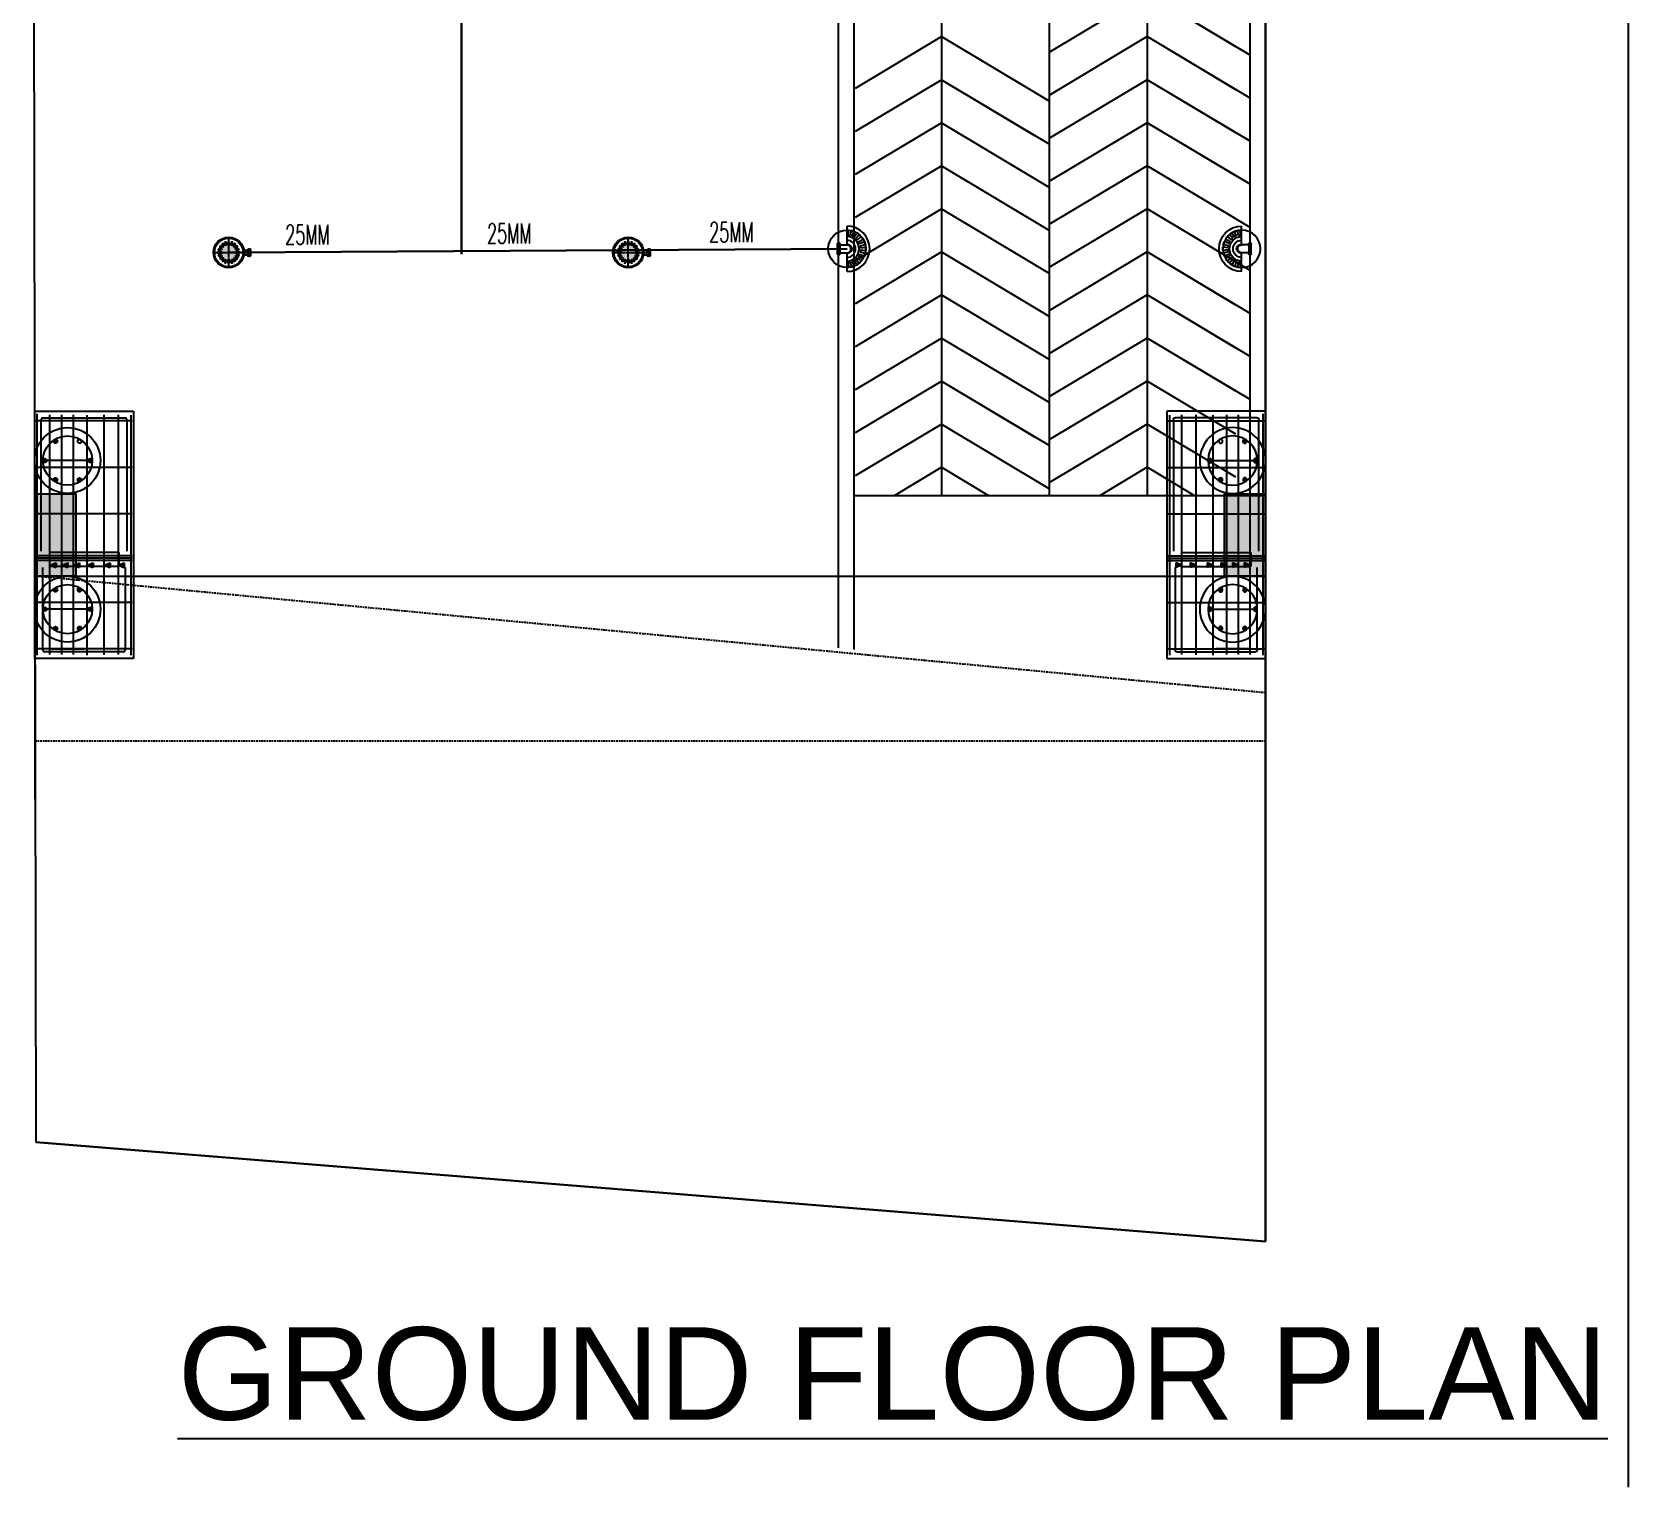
# Model space of a CAD drawing. Header units: inches. Extents: x 1162 to 4924, y 863 to 3182.
# Drawn here: x 2955.2 to 3420.8, y 863.5 to 1287.7 of the extents above; entities that cross this region are included whole.
import ezdxf

# ---------------------------------------------------------------- set-up
doc = ezdxf.new("R2010")
doc.units = ezdxf.units.IN
doc.header["$MEASUREMENT"] = 0
doc.linetypes.add('CENTER', pattern=[2, 1.25, -0.25, 0.25, -0.25])
doc.linetypes.add('HIDDEN', pattern=[0.375, 0.25, -0.125])
for name, color, linetype in [('01-MF-Aparment-gr$0$SPRN-CLHD-TYP3', 160, 'Continuous'), ('6', 7, 'Continuous'), ('DIM', 5, 'Continuous'), ('FATTN', 241, 'Continuous'), ('FITTING-FF-VISION', 1, 'Continuous'), ('SPR-3', 2, 'Continuous')]:
    doc.layers.add(name, color=color, linetype=linetype)
doc.layers.add('FIRE PIPE 100 MM', color=10, linetype='Continuous', lineweight=30)
doc.styles.get("Standard").update_dxf_attribs({"font": 'arial.ttf'})
doc.styles.add('TXT2', font='romans.shx', dxfattribs={"width": 0.75, "height": 200})

# ---------------------------------------------------------------- blocks, each defined once
blk = doc.blocks.new('B')
for points in [[(-1092207.78, -333725.83, 1), (-1092208.55, -333725.83, 1)], [(-1092178.55, -333725.83, 1), (-1092177.77, -333725.83, 1)], [(-1092211.68, -333727.98, 1), (-1092212.45, -333727.98, 1)], [(-1092203.97, -333727.76), (-1092203.97, -333727.76, -0.141961), (-1092203.91, -333727.97, -1), (-1092204.68, -333727.97, -0.751373)], [(-1092199.28, -333726.87), (-1092199.76, -333728.11), (-1092198.8, -333728.11)], [(-1092199.28, -333729.25), (-1092199.76, -333730.49), (-1092198.8, -333730.49)], [(-1092182.36, -333727.76), (-1092182.36, -333727.76, 0.141961), (-1092182.42, -333727.97, 1), (-1092181.64, -333727.97, 0.751373)], [(-1092174.65, -333727.98, 1), (-1092173.87, -333727.98, 1)], [(-1092212.45, -333732.86, -1), (-1092211.68, -333732.86, -0.751373), (-1092212.39, -333733.07, -0.000124), (-1092212.39, -333733.07, -0.140344)], [(-1092204.66, -333732.85, -1), (-1092203.89, -333732.85, -0.139396), (-1092203.95, -333733.05, -0.000124), (-1092203.95, -333733.06, -0.752829)], [(-1092199.28, -333731.59), (-1092199.76, -333732.83), (-1092198.8, -333732.83)], [(-1092181.66, -333732.85, 1), (-1092182.44, -333732.85, 0.139396), (-1092182.38, -333733.05, 0.000124), (-1092182.38, -333733.06, 0.752829)], [(-1092207.78, -333735.01, 1), (-1092208.55, -333735.01, 1)], [(-1092199.27, -333734.37), (-1092199.76, -333735.61), (-1092198.79, -333735.61)], [(-1092178.55, -333735.01, 1), (-1092177.77, -333735.01, 1)], [(-1092199.3, -333737.79), (-1092199.78, -333739.03), (-1092198.81, -333739.03)], [(-1092199.3, -333740.64), (-1092199.78, -333741.88), (-1092198.81, -333741.88)]]:
    blk.add_hatch(color=4).paths.add_polyline_path(points)
at = {"color": 4}
for p, q in [((-1092218.14, -333723.79), (-1092168.19, -333723.79)), ((-1092218.14, -333743.72), (-1092218.14, -333723.79)), ((-1092217.45, -333724.29), (-1092168.73, -333724.29)), ((-1092216.81, -333741.72), (-1092216.81, -333725.79)), ((-1092216.48, -333725.45), (-1092199.73, -333725.45)), ((-1092216.2, -333743.48), (-1092216.2, -333724.03)), ((-1092208.18, -333725.44), (-1092208.18, -333725.44)), ((-1092208.17, -333734.63), (-1092208.18, -333726.22)), ((-1092206.8, -333743.48), (-1092206.8, -333724.03)), ((-1092198.36, -333743.48), (-1092198.36, -333724.03)), ((-1092197.87, -333743.48), (-1092197.87, -333724.03)), ((-1092197.39, -333743.48), (-1092197.39, -333724.03)), ((-1092196.48, -333725.12), (-1092169.85, -333725.12)), ((-1092188.94, -333743.48), (-1092188.94, -333724.03)), ((-1092179.53, -333743.48), (-1092179.53, -333724.03)), ((-1092178.16, -333734.63), (-1092178.14, -333726.22)), ((-1092178.14, -333725.44), (-1092178.14, -333725.44)), ((-1092170.12, -333743.48), (-1092170.12, -333724.03)), ((-1092169.52, -333725.45), (-1092169.52, -333742.06)), ((-1092168.19, -333723.79), (-1092168.19, -333743.72)), ((-1092217.34, -333726.87), (-1092168.93, -333726.87)), ((-1092217.34, -333729.25), (-1092168.93, -333729.25)), ((-1092216.2, -333727.11), (-1092216.2, -333733.75)), ((-1092198.8, -333728.11), (-1092199.76, -333728.11)), ((-1092199.54, -333740.75), (-1092199.54, -333726.76)), ((-1092196.7, -333726.76), (-1092199.54, -333726.76)), ((-1092196.7, -333740.75), (-1092196.7, -333726.76)), ((-1092217.34, -333731.59), (-1092168.93, -333731.59)), ((-1092198.8, -333730.49), (-1092199.76, -333730.49)), ((-1092217.46, -333734.37), (-1092168.98, -333734.37)), ((-1092198.8, -333732.83), (-1092199.76, -333732.83)), ((-1092198.79, -333735.61), (-1092199.76, -333735.61)), ((-1092217.38, -333737.79), (-1092168.9, -333737.79)), ((-1092198.81, -333739.03), (-1092199.78, -333739.03)), ((-1092217.33, -333740.69), (-1092168.93, -333740.69)), ((-1092199.73, -333742.06), (-1092216.48, -333742.06)), ((-1092198.81, -333741.88), (-1092199.78, -333741.88)), ((-1092196.7, -333740.75), (-1092199.54, -333740.75)), ((-1092168.19, -333743.72), (-1092218.14, -333743.72)), ((-1092168.96, -333743.22), (-1092217.46, -333743.22)), ((-1092169.85, -333742.39), (-1092196.48, -333742.39))]:
    blk.add_line(p, q, dxfattribs=at)
for points in [[(-1092199.28, -333726.87), (-1092199.76, -333728.11)], [(-1092199.28, -333729.25), (-1092199.76, -333730.49)], [(-1092199.28, -333726.87), (-1092198.8, -333728.11)], [(-1092199.28, -333729.25), (-1092198.8, -333730.49)], [(-1092199.28, -333731.59), (-1092199.76, -333732.83)], [(-1092199.28, -333731.59), (-1092198.8, -333732.83)], [(-1092199.27, -333734.37), (-1092199.76, -333735.61)], [(-1092199.27, -333734.37), (-1092198.79, -333735.61)], [(-1092199.3, -333737.79), (-1092199.78, -333739.03)], [(-1092199.3, -333737.79), (-1092198.81, -333739.03)], [(-1092199.3, -333740.64), (-1092199.78, -333741.88)], [(-1092199.3, -333740.64), (-1092198.81, -333741.88)]]:
    blk.add_lwpolyline(points, dxfattribs=at)
for centre, radius in [((-1092208.17, -333730.42), 6.64), ((-1092208.17, -333730.42), 4.98), ((-1092208.17, -333725.83), 0.388), ((-1092178.15, -333730.42), 6.64), ((-1092178.15, -333730.42), 4.98), ((-1092178.16, -333725.83), 0.388), ((-1092212.07, -333727.98), 0.388), ((-1092204.29, -333727.97), 0.388), ((-1092182.03, -333727.97), 0.388), ((-1092174.26, -333727.98), 0.388), ((-1092212.06, -333732.86), 0.388), ((-1092204.28, -333732.85), 0.388), ((-1092182.05, -333732.85), 0.388), ((-1092174.26, -333732.86), 0.388), ((-1092208.17, -333735.01), 0.388), ((-1092178.16, -333735.01), 0.388)]:
    blk.add_circle(centre, radius, dxfattribs=at)
for centre, start, end in [((-1092216.48, -333725.79), 90, 180), ((-1092169.85, -333725.45), 0, 90), ((-1092216.48, -333741.72), 180, 270), ((-1092169.85, -333742.06), 270, 0)]:
    blk.add_arc(centre, 0.332, start, end, dxfattribs=at)
blk = doc.blocks.new('WEWEQEWEE')
at = {"layer": 'FATTN', "color": 1}
for p, q in [((-232117, 57486, 0), (-232120, 57480, 0)), ((-232120, 57475, 0), (-232120, 57480, 0)), ((-232120, 57480, 0), (-232110, 57480, 0)), ((-232120, 57475, 0), (-232120, 57470, 0)), ((-232076, 57486, 0), (-232117, 57486, 0)), ((-232110, 57486, 0), (-232110, 57464, 0)), ((-232110, 57483, 0), (-232105, 57483, 0)), ((-232105, 57486, 0), (-232105, 57464, 0)), ((-232088, 57486, 0), (-232088, 57464, 0)), ((-232083, 57483, 0), (-232088, 57483, 0)), ((-232083, 57486, 0), (-232083, 57464, 0)), ((-232074, 57480, 0), (-232083, 57480, 0)), ((-232076, 57486, 0), (-232074, 57480, 0)), ((-232074, 57475, 0), (-232074, 57480, 0)), ((-232074, 57475, 0), (-232074, 57470, 0)), ((-232117, 57464, 0), (-232120, 57470, 0)), ((-232110, 57470, 0), (-232120, 57470, 0)), ((-232117, 57464, 0), (-232076, 57464, 0)), ((-232110, 57467, 0), (-232105, 57467, 0)), ((-232083, 57467, 0), (-232088, 57467, 0)), ((-232083, 57470, 0), (-232074, 57470, 0)), ((-232076, 57464, 0), (-232074, 57470, 0))]:
    blk.add_line(p, q, dxfattribs=at)
at = {"layer": 'FATTN', "color": 8, "linetype": 'CENTER'}
for p, q in [((-232111, 57480, 0), (-232111, 57480, 0)), ((-232111, 57470, 0), (-232111, 57480, 0)), ((-232110, 57478, 0), (-232110, 57472, 0)), ((-232105, 57477, 0), (-232088, 57477, 0)), ((-232105, 57477, 0), (-232088, 57477, 0)), ((-232105, 57473, 0), (-232088, 57473, 0)), ((-232093, 57473, 0), (-232093, 57477, 0)), ((-232093, 57475, 0), (-232092, 57477, 0)), ((-232092, 57473, 0), (-232091, 57477, 0)), ((-232091, 57473, 0), (-232090, 57477, 0)), ((-232090, 57473, 0), (-232089, 57477, 0)), ((-232089, 57473, 0), (-232088, 57475, 0)), ((-232080, 57479, 0), (-232083, 57479, 0)), ((-232083, 57478, 0), (-232083, 57477, 0)), ((-232083, 57477, 0), (-232083, 57473, 0)), ((-232080, 57477, 0), (-232083, 57477, 0)), ((-232080, 57472, 0), (-232080, 57478, 0)), ((-232080, 57473, 0), (-232079, 57477, 0)), ((-232080, 57477, 0), (-232076, 57477, 0)), ((-232080, 57477, 0), (-232075, 57477, 0)), ((-232080, 57473, 0), (-232075, 57473, 0)), ((-232079, 57473, 0), (-232078, 57477, 0)), ((-232077, 57473, 0), (-232077, 57477, 0)), ((-232076, 57477, 0), (-232076, 57473, 0)), ((-232075, 57477, 0), (-232076, 57477, 0)), ((-232076, 57473, 0), (-232076, 57475, 0)), ((-232076, 57473, 0), (-232075, 57473, 0)), ((-232075, 57473, 0), (-232075, 57477, 0)), ((-232111, 57470, 0), (-232111, 57470, 0)), ((-232105, 57473, 0), (-232088, 57473, 0)), ((-232080, 57473, 0), (-232083, 57473, 0)), ((-232083, 57473, 0), (-232083, 57472, 0)), ((-232083, 57471, 0), (-232080, 57471, 0)), ((-232080, 57473, 0), (-232076, 57473, 0))]:
    blk.add_line(p, q, dxfattribs=at)
for centre, radius, start, end in [((-232106, 57475, 0), 7.42, 141.555, 218.4448), ((-232110, 57478, 0), 0.192, 179.9999, 269.9999), ((-232105, 57477, 0), 0.942, 359.9999, 89.9999), ((-232088, 57477, 0), 0.942, 89.9999, 179.9999), ((-232082, 57478, 0), 1.37, 138.7698, 221.2301), ((-232075, 57475, 0), 7.71, 162.9384, 197.0615), ((-232081, 57478, 0), 1.37, 318.7698, 41.2301), ((-232087, 57475, 0), 7.71, 342.9384, 17.0615), ((-232110, 57472, 0), 0.192, 89.9999, 179.9999), ((-232105, 57473, 0), 0.942, 269.9999, 359.9999), ((-232088, 57473, 0), 0.942, 179.9999, 269.9999), ((-232082, 57472, 0), 1.37, 138.7698, 221.2301), ((-232081, 57472, 0), 1.37, 318.7698, 41.2301)]:
    blk.add_arc(centre, radius, start, end, dxfattribs=at)
blk = doc.blocks.new('rerrtrrttrrrte')
at = {"layer": 'FITTING-FF-VISION', "ltscale": 5}
h = blk.add_hatch(color=2, dxfattribs=at)
edge = h.paths.add_edge_path()
edge.add_line((-57394, 147360), (-57375, 147365))
edge.add_ellipse((-57444, 147348), major_axis=(-50.2, 50.2), ratio=1, start_angle=238.3066, end_angle=247.6934)
edge.add_line((-57379, 147376), (-57397, 147368))
edge.add_ellipse((-57444, 147348), major_axis=(-36.3, 36.3), ratio=1, start_angle=247.6934, end_angle=256.3066)
edge.add_line((-57400, 147375), (-57383, 147385))
edge.add_ellipse((-57444, 147348), major_axis=(-50.2, 50.2), ratio=1, start_angle=256.3066, end_angle=265.6934)
edge.add_line((-57390, 147395), (-57405, 147382))
edge.add_ellipse((-57444, 147348), major_axis=(-36.3, 36.3), ratio=1, start_angle=265.6934, end_angle=274.3066)
edge.add_line((-57411, 147387), (-57398, 147402))
edge.add_ellipse((-57444, 147348), major_axis=(50.2, 50.2), ratio=1, start_angle=4.3066, end_angle=13.6934)
edge.add_line((-57407, 147409), (-57417, 147392))
edge.add_ellipse((-57444, 147348), major_axis=(36.3, 36.3), ratio=1, start_angle=13.6934, end_angle=22.3066)
edge.add_line((-57424, 147396), (-57417, 147414))
edge.add_ellipse((-57444, 147348), major_axis=(-50.2, 50.2), ratio=1, start_angle=-67.6934, end_angle=-58.3066)
edge.add_line((-57428, 147417), (-57432, 147398))
edge.add_ellipse((-57444, 147348), major_axis=(36.3, 36.3), ratio=1, start_angle=31.6934, end_angle=40.3066)
edge.add_line((-57440, 147400), (-57438, 147419))
edge.add_ellipse((-57444, 147348), major_axis=(50.2, 50.2), ratio=1, start_angle=40.3066, end_angle=49.6934)
edge.add_line((-57450, 147419), (-57448, 147400))
edge.add_ellipse((-57444, 147348), major_axis=(-36.3, 36.3), ratio=1, start_angle=-40.3066, end_angle=-31.6934)
edge.add_line((-57456, 147398), (-57460, 147417))
edge.add_ellipse((-57444, 147348), major_axis=(50.2, 50.2), ratio=1, start_angle=58.3066, end_angle=67.6934)
edge.add_line((-57472, 147414), (-57464, 147396))
edge.add_ellipse((-57444, 147348), major_axis=(-36.3, 36.3), ratio=1, start_angle=-22.3066, end_angle=-13.6934)
edge.add_line((-57471, 147392), (-57481, 147409))
edge.add_ellipse((-57444, 147348), major_axis=(-50.2, 50.2), ratio=1, start_angle=-13.6934, end_angle=-4.3066)
edge.add_line((-57490, 147402), (-57478, 147387))
edge.add_ellipse((-57444, 147348), major_axis=(-36.3, 36.3), ratio=1, start_angle=-4.3066, end_angle=4.3066)
edge.add_line((-57483, 147382), (-57498, 147395))
edge.add_ellipse((-57444, 147348), major_axis=(-50.2, 50.2), ratio=1, start_angle=4.3066, end_angle=13.6934)
edge.add_line((-57505, 147385), (-57488, 147375))
edge.add_ellipse((-57444, 147348), major_axis=(-36.3, 36.3), ratio=1, start_angle=13.6934, end_angle=22.3066)
edge.add_line((-57491, 147368), (-57510, 147376))
edge.add_ellipse((-57444, 147348), major_axis=(-50.2, 50.2), ratio=1, start_angle=22.3066, end_angle=31.6934)
edge.add_line((-57513, 147365), (-57494, 147360))
edge.add_ellipse((-57444, 147348), major_axis=(36.3, 36.3), ratio=1, start_angle=121.6934, end_angle=130.3066)
edge.add_line((-57495, 147353), (-57515, 147354))
edge.add_ellipse((-57444, 147348), major_axis=(50.2, 50.2), ratio=1, start_angle=130.3066, end_angle=135)
edge.add_ellipse((-57444, 147348), major_axis=(50.2, 50.2), ratio=1, start_angle=135, end_angle=139.6934)
edge.add_line((-57515, 147343), (-57495, 147344))
edge.add_ellipse((-57444, 147348), major_axis=(-36.3, 36.3), ratio=1, start_angle=49.6934, end_angle=58.3066)
edge.add_line((-57494, 147337), (-57513, 147332))
edge.add_ellipse((-57444, 147348), major_axis=(50.2, 50.2), ratio=1, start_angle=148.3066, end_angle=157.6934)
edge.add_line((-57510, 147321), (-57491, 147329))
edge.add_ellipse((-57444, 147348), major_axis=(36.3, 36.3), ratio=1, start_angle=157.6934, end_angle=166.3066)
edge.add_line((-57488, 147322), (-57505, 147311))
edge.add_ellipse((-57444, 147348), major_axis=(50.2, 50.2), ratio=1, start_angle=166.3066, end_angle=175.6934)
edge.add_line((-57498, 147302), (-57483, 147315))
edge.add_ellipse((-57444, 147348), major_axis=(36.3, 36.3), ratio=1, start_angle=175.6934, end_angle=184.3066)
edge.add_line((-57478, 147309), (-57490, 147294))
edge.add_ellipse((-57444, 147348), major_axis=(50.2, 50.2), ratio=1, start_angle=184.3066, end_angle=193.6934)
edge.add_line((-57481, 147288), (-57471, 147305))
edge.add_ellipse((-57444, 147348), major_axis=(36.3, 36.3), ratio=1, start_angle=193.6934, end_angle=202.3066)
edge.add_line((-57464, 147301), (-57472, 147283))
edge.add_ellipse((-57444, 147348), major_axis=(-50.2, 50.2), ratio=1, start_angle=112.3066, end_angle=121.6934)
edge.add_line((-57460, 147279), (-57456, 147298))
edge.add_ellipse((-57444, 147348), major_axis=(36.3, 36.3), ratio=1, start_angle=211.6934, end_angle=220.3066)
edge.add_line((-57448, 147297), (-57450, 147278))
edge.add_ellipse((-57444, 147348), major_axis=(-50.2, 50.2), ratio=1, start_angle=130.3066, end_angle=139.6934)
edge.add_line((-57438, 147278), (-57440, 147297))
edge.add_ellipse((-57444, 147348), major_axis=(-36.3, 36.3), ratio=1, start_angle=139.6934, end_angle=148.3066)
edge.add_line((-57432, 147298), (-57428, 147279))
edge.add_ellipse((-57444, 147348), major_axis=(50.2, 50.2), ratio=1, start_angle=238.3066, end_angle=247.6934)
edge.add_line((-57417, 147283), (-57424, 147301))
edge.add_ellipse((-57444, 147348), major_axis=(36.3, 36.3), ratio=1, start_angle=247.6934, end_angle=256.3066)
edge.add_line((-57417, 147305), (-57407, 147288))
edge.add_ellipse((-57444, 147348), major_axis=(-50.2, 50.2), ratio=1, start_angle=166.3066, end_angle=175.6934)
edge.add_line((-57398, 147294), (-57411, 147309))
edge.add_ellipse((-57444, 147348), major_axis=(36.3, 36.3), ratio=1, start_angle=265.6934, end_angle=274.3066)
edge.add_line((-57405, 147315), (-57390, 147302))
edge.add_ellipse((-57444, 147348), major_axis=(50.2, 50.2), ratio=1, start_angle=274.3066, end_angle=283.6934)
edge.add_line((-57383, 147311), (-57400, 147322))
edge.add_ellipse((-57444, 147348), major_axis=(36.3, 36.3), ratio=1, start_angle=283.6934, end_angle=292.3066)
edge.add_line((-57397, 147329), (-57379, 147321))
edge.add_ellipse((-57444, 147348), major_axis=(50.2, 50.2), ratio=1, start_angle=292.3066, end_angle=301.6934)
edge.add_line((-57375, 147332), (-57394, 147337))
edge.add_ellipse((-57444, 147348), major_axis=(-36.3, 36.3), ratio=1, start_angle=211.6934, end_angle=220.3066)
edge.add_line((-57393, 147344), (-57373, 147343))
edge.add_ellipse((-57444, 147348), major_axis=(50.2, 50.2), ratio=1, start_angle=310.3066, end_angle=315.0016)
edge.add_ellipse((-57444, 147348), major_axis=(-50.2, 50.2), ratio=1, start_angle=225.0016, end_angle=229.6934)
edge.add_line((-57373, 147354), (-57393, 147353))
edge.add_ellipse((-57444, 147348), major_axis=(-36.3, 36.3), ratio=1, start_angle=229.6934, end_angle=238.3066)
at = {"layer": 'FITTING-FF-VISION', "color": 2}
for p, q in [((-57491, 147368), (-57510, 147376)), ((-57488, 147375), (-57505, 147385)), ((-57483, 147382), (-57498, 147395)), ((-57478, 147387), (-57490, 147402)), ((-57471, 147392), (-57481, 147409)), ((-57464, 147396), (-57472, 147414)), ((-57456, 147398), (-57460, 147417)), ((-57448, 147400), (-57450, 147419)), ((-57440, 147400), (-57438, 147419)), ((-57432, 147398), (-57428, 147417)), ((-57424, 147396), (-57417, 147414)), ((-57417, 147392), (-57407, 147409)), ((-57411, 147387), (-57398, 147402)), ((-57405, 147382), (-57390, 147395)), ((-57400, 147375), (-57383, 147385)), ((-57397, 147368), (-57379, 147376)), ((-57495, 147353), (-57515, 147354)), ((-57495, 147344), (-57515, 147343)), ((-57494, 147360), (-57513, 147365)), ((-57494, 147337), (-57513, 147332)), ((-57491, 147329), (-57510, 147321)), ((-57488, 147322), (-57505, 147311)), ((-57483, 147315), (-57498, 147302)), ((-57478, 147309), (-57490, 147294)), ((-57471, 147305), (-57481, 147288)), ((-57464, 147301), (-57472, 147283)), ((-57456, 147298), (-57460, 147279)), ((-57448, 147297), (-57450, 147278)), ((-57440, 147297), (-57438, 147278)), ((-57432, 147298), (-57428, 147279)), ((-57424, 147301), (-57417, 147283)), ((-57417, 147305), (-57407, 147288)), ((-57411, 147309), (-57398, 147294)), ((-57405, 147315), (-57390, 147302)), ((-57400, 147322), (-57383, 147311)), ((-57397, 147329), (-57379, 147321)), ((-57394, 147360), (-57375, 147365)), ((-57394, 147337), (-57375, 147332)), ((-57393, 147353), (-57373, 147354)), ((-57393, 147344), (-57373, 147343))]:
    blk.add_line(p, q, dxfattribs=at)
for radius, start, end in [(71, 157.3066, 166.6934), (71, 139.3066, 148.6934), (51.3, 148.6934, 157.3066), (51.3, 148.6934, 157.3066), (71, 121.3066, 130.6934), (51.3, 130.6934, 139.3066), (51.3, 130.6934, 139.3066), (71, 103.3066, 112.6934), (51.3, 112.6934, 121.3066), (51.3, 112.6934, 121.3066), (51.3, 94.6934, 103.3066), (51.3, 94.6934, 103.3066), (71, 85.3066, 94.6934), (51.3, 76.6934, 85.3066), (51.3, 76.6934, 85.3066), (71, 67.3066, 76.6934), (51.3, 58.6934, 67.3066), (51.3, 58.6934, 67.3066), (51.3, 40.6934, 49.3066), (51.3, 40.6934, 49.3066), (71, 49.3066, 58.6934), (51.3, 22.6934, 31.3066), (51.3, 22.6934, 31.3066), (71, 31.3066, 40.6934), (71, 13.3066, 22.6934), (71, 175.3066, 180), (71, 180, 184.6934), (71, 193.3066, 202.6934), (71, 211.3066, 220.6934), (51.3, 166.6934, 175.3066), (51.3, 166.6934, 175.3066), (51.3, 184.6934, 193.3066), (51.3, 184.6934, 193.3066), (51.3, 202.6934, 211.3066), (51.3, 202.6934, 211.3066), (71, 229.3066, 238.6934), (51.3, 220.6934, 229.3066), (51.3, 220.6934, 229.3066), (71, 247.3066, 256.6934), (51.3, 238.6934, 247.3066), (51.3, 238.6934, 247.3066), (51.3, 256.6934, 265.3066), (51.3, 256.6934, 265.3066), (71, 265.3066, 274.6934), (51.3, 274.6934, 283.3066), (51.3, 274.6934, 283.3066), (71, 283.3066, 292.6934), (51.3, 292.6934, 301.3066), (51.3, 292.6934, 301.3066), (51.3, 310.6934, 319.3066), (51.3, 310.6934, 319.3066), (71, 301.3066, 310.6934), (51.3, 328.6934, 337.3066), (51.3, 328.6934, 337.3066), (51.3, 4.6934, 13.3066), (51.3, 4.6934, 13.3066), (51.3, 346.6934, 355.3066), (51.3, 346.6934, 355.3066), (71, 319.3066, 328.6934), (71, 337.3066, 346.6934), (71, 0, 4.6934), (71, 355.3066, 0)]:
    blk.add_arc((-57444, 147348), radius, start, end, dxfattribs=at)
at = {"layer": 'SPR-3', "color": 8, "linetype": 'CENTER'}
for p, q in [((-57444, 147450), (-57444, 147247)), ((-57343, 147348), (-57590, 147348))]:
    blk.add_line(p, q, dxfattribs=at)
at = {"layer": 'SPR-3', "color": 1}
for p, q in [((-57544, 147363), (-57568, 147363)), ((-57544, 147333), (-57568, 147333))]:
    blk.add_line(p, q, dxfattribs=at)
for radius in [101, 94.3]:
    blk.add_circle((-57444, 147348), radius, dxfattribs=at)
blk.add_arc((-57455, 147348), 90.5, 170.4585, 189.536, dxfattribs=at)
at = {"layer": 'DIM', "color": 3, "rotation": 270}
blk.add_blockref('WEWEQEWEE', (-115054, -84748, 0), dxfattribs=at)
blk = doc.blocks.new('01-MF-Aparment-gr$0$SPTYPE3')
at = {"layer": 'FITTING-FF-VISION', "color": 5}
for p, q in [((1.25, 0.235), (1.25, 1.322)), ((1.25, -1.322), (1.25, -0.235))]:
    blk.add_line(p, q, dxfattribs=at)
at = {"layer": 'FITTING-FF-VISION', "color": 2}
for p, q in [((1.315, 0.789), (1.34, 1.093)), ((1.432, 0.771), (1.502, 1.067)), ((1.556, 0.731), (1.673, 1.011)), ((1.662, 0.677), (1.82, 0.937)), ((0.835, 0.225), (1.295, 0.225)), ((1.766, 0.601), (1.965, 0.831)), ((1.851, 0.516), (2.081, 0.715)), ((1.927, 0.412), (2.187, 0.57)), ((1.981, 0.306), (2.261, 0.423)), ((2.021, 0.182), (2.317, 0.252)), ((2.039, 0.065), (2.343, 0.09)), ((0.835, -0.225), (1.295, -0.225)), ((1.315, -0.789), (1.34, -1.093)), ((1.432, -0.771), (1.502, -1.067)), ((1.556, -0.731), (1.673, -1.011)), ((1.662, -0.677), (1.82, -0.937)), ((1.766, -0.601), (1.965, -0.831)), ((1.851, -0.516), (2.081, -0.715)), ((1.927, -0.412), (2.187, -0.57)), ((1.981, -0.306), (2.261, -0.423)), ((2.021, -0.182), (2.317, -0.252)), ((2.039, -0.065), (2.343, -0.09))]:
    blk.add_line(p, q, dxfattribs=at)
blk.add_lwpolyline([(0.805, -0.338), (0.715, -0.338, -0.414214), (0.685, -0.307), (0.685, 0.307, -0.414214), (0.715, 0.337), (0.805, 0.337, -0.414214), (0.835, 0.307), (0.835, -0.307, -0.414214)], format="xyb", close=True, dxfattribs=at)
for centre, radius, start, end in [((1.25, 0), 1.096, 270, 270), ((1.25, 0), 1.096, 85.30655, 90), ((1.25, 0), 1.096, 67.30655, 76.69345), ((1.25, 0), 1.096, 49.30655, 58.69345), ((1.306, 0), 0.242, 248.70505, 111.29495), ((1.25, 0), 0.711, 270, 90), ((1.25, 0), 0.499, 270, 90), ((1.25, 0), 0.229, 281.22589, 78.77411), ((1.25, 0), 0.792, 76.69345, 85.30655), ((1.25, 0), 0.792, 76.69345, 85.30655), ((1.25, 0), 0.792, 58.69345, 67.30655), ((1.25, 0), 0.792, 58.69345, 67.30655), ((1.25, 0), 0.792, 40.69345, 49.30655), ((1.25, 0), 0.792, 40.69345, 49.30655), ((1.25, 0), 0.792, 22.69345, 31.30655), ((1.25, 0), 0.792, 22.69345, 31.30655), ((1.25, 0), 0.792, 4.69345, 13.30655), ((1.25, 0), 0.792, 4.69345, 13.30655), ((1.25, 0), 1.096, 31.30655, 40.69345), ((1.25, 0), 1.096, 13.30655, 22.69345), ((1.25, 0), 1.096, 355.30655, 4.69345), ((1.25, 0), 0.792, 274.69345, 283.30655), ((1.25, 0), 0.792, 274.69345, 283.30655), ((1.25, 0), 0.792, 292.69345, 301.30655), ((1.25, 0), 0.792, 292.69345, 301.30655), ((1.25, 0), 0.792, 310.69345, 319.30655), ((1.25, 0), 0.792, 310.69345, 319.30655), ((1.25, 0), 1.096, 301.30655, 310.69345), ((1.25, 0), 0.792, 328.69345, 337.30655), ((1.25, 0), 0.792, 328.69345, 337.30655), ((1.25, 0), 0.792, 346.69345, 355.30655), ((1.25, 0), 0.792, 346.69345, 355.30655), ((1.25, 0), 1.096, 319.30655, 328.69345), ((1.25, 0), 1.096, 337.30655, 346.69345), ((1.25, 0), 1.096, 270, 274.69345), ((1.25, 0), 1.096, 283.30655, 292.69345)]:
    blk.add_arc(centre, radius, start, end, dxfattribs=at)
at = {"layer": 'FITTING-FF-VISION', "color": 170}
blk.add_arc((1.25, 0), 1.322, 270, 90, dxfattribs=at)

msp = doc.modelspace()

# ---------------------------------------------------------------- hatches: boundary and pattern name
at = {"lineweight": -2, "ltscale": 0.5}
h = msp.add_hatch(color=6, dxfattribs=at)
h.dxf.hatch_style = 1
h.paths.add_polyline_path([(2968.05, 1153.05), (2956.05, 1153.05), (2956.05, 1129.05), (2968.05, 1129.05)])
h = msp.add_hatch(color=6, dxfattribs=at)
h.dxf.hatch_style = 1
h.paths.add_polyline_path([(3315.03, 1153.05), (3303.03, 1153.05), (3303.03, 1129.05), (3315.03, 1129.05)])

# ---------------------------------------------------------------- linework, layer by layer
for p, q in [((3315.03, 935.06, 0), (3315.03, 3114.06, 0)), ((3315.03, 2396.06, 0), (3315.03, 935.06, 0)), ((3310.53, 1129.03, 0), (3310.53, 1804.56, 0)), ((3195.03, 1107.62, 0), (3195.03, 1720.56, 0)), ((2955.22, 1584.06, 0), (2956.35, 964.05, 0)), ((2955.22, 1584.06, 0), (2956.35, 964.05, 0)), ((3190.53, 1108.1, 0), (3190.53, 1484.06, 0)), ((2956.04, 1129.03, 0), (3315.02, 1129.03, 0)), ((3315.03, 935.06, 0), (2956.35, 964.05, 0)), ((2956.35, 964.05, 0), (3315.03, 935.06, 0))]:
    msp.add_line(p, q, dxfattribs=at)
at = {"color": 1, "lineweight": -2, "ltscale": 0.5}
for p, q in [((3220.54, 1720.56, 0), (3220.54, 1152.56, 0)), ((3195.44, 1271.28, 0), (3220.54, 1286.29, 0)), ((3220.54, 1286.29, 0), (3247.67, 1270.07, 0)), ((3220.54, 1286.29, 0), (3252.03, 1267.46, 0)), ((3195.44, 1258.73, 0), (3220.54, 1273.73, 0)), ((3220.54, 1273.73, 0), (3247.67, 1257.52, 0)), ((3220.54, 1273.73, 0), (3252.03, 1254.91, 0)), ((3195.44, 1246.18, 0), (3220.54, 1261.18, 0)), ((3220.54, 1261.18, 0), (3247.67, 1244.97, 0)), ((3220.54, 1261.18, 0), (3252.03, 1242.36, 0)), ((3195.44, 1233.63, 0), (3220.54, 1248.63, 0)), ((3220.54, 1248.63, 0), (3247.67, 1232.42, 0)), ((3220.54, 1248.63, 0), (3252.03, 1229.81, 0)), ((3195.44, 1221.08, 0), (3220.54, 1236.08, 0)), ((3220.54, 1236.08, 0), (3247.67, 1219.87, 0)), ((3220.54, 1236.08, 0), (3252.03, 1217.26, 0)), ((3195.44, 1208.53, 0), (3220.54, 1223.53, 0)), ((3220.54, 1223.53, 0), (3247.67, 1207.32, 0)), ((3220.54, 1223.53, 0), (3252.03, 1204.71, 0)), ((3195.44, 1195.98, 0), (3220.54, 1210.98, 0)), ((3220.54, 1210.98, 0), (3247.67, 1194.77, 0)), ((3220.54, 1210.98, 0), (3252.03, 1192.16, 0)), ((3195.44, 1183.43, 0), (3220.54, 1198.43, 0)), ((3220.54, 1198.43, 0), (3247.67, 1182.22, 0)), ((3220.54, 1198.43, 0), (3252.03, 1179.61, 0)), ((3195.44, 1170.87, 0), (3220.54, 1185.88, 0)), ((3220.54, 1185.88, 0), (3247.67, 1169.67, 0)), ((3220.54, 1185.88, 0), (3252.03, 1167.06, 0)), ((3195.44, 1158.32, 0), (3220.54, 1173.33, 0)), ((3220.54, 1173.33, 0), (3252.03, 1154.5, 0)), ((3206.8, 1152.56, 0), (3220.54, 1160.78, 0)), ((3220.54, 1160.78, 0), (3234.28, 1152.56, 0)), ((3195.03, 1152.56, 0), (3315.03, 1152.56, 0)), ((2956.04, 1129.03, 0), (2956.04, 1064.03, 0))]:
    msp.add_line(p, q, dxfattribs=at)
at = {"color": 5, "lineweight": -2, "ltscale": 0.5}
for p, q in [((3252.03, 1152.56, 0), (3252.03, 1720.56, 0)), ((3280.52, 1720.56, 0), (3280.52, 1152.56, 0)), ((3280.52, 1298.84, 0), (3252.03, 1281.81, 0)), ((3306.41, 1283.36, 0), (3280.52, 1298.84, 0)), ((3310.53, 1280.9, 0), (3280.52, 1298.84, 0)), ((3280.52, 1286.29, 0), (3252.03, 1269.26, 0)), ((3306.41, 1270.81, 0), (3280.52, 1286.29, 0)), ((3310.53, 1268.35, 0), (3280.52, 1286.29, 0)), ((3280.52, 1273.73, 0), (3252.03, 1256.71, 0)), ((3306.41, 1258.26, 0), (3280.52, 1273.73, 0)), ((3310.53, 1255.8, 0), (3280.52, 1273.73, 0)), ((3280.52, 1261.18, 0), (3252.03, 1244.16, 0)), ((3306.41, 1245.71, 0), (3280.52, 1261.18, 0)), ((3310.53, 1243.25, 0), (3280.52, 1261.18, 0)), ((3280.52, 1248.63, 0), (3252.03, 1231.61, 0)), ((3306.41, 1233.16, 0), (3280.52, 1248.63, 0)), ((3310.53, 1230.69, 0), (3280.52, 1248.63, 0)), ((3280.52, 1236.08, 0), (3252.03, 1219.06, 0)), ((3306.41, 1220.61, 0), (3280.52, 1236.08, 0)), ((3310.53, 1218.14, 0), (3280.52, 1236.08, 0)), ((3280.52, 1223.53, 0), (3252.03, 1206.5, 0)), ((3306.41, 1208.06, 0), (3280.52, 1223.53, 0)), ((3310.53, 1205.59, 0), (3280.52, 1223.53, 0)), ((3280.52, 1210.98, 0), (3252.03, 1193.95, 0)), ((3306.41, 1195.5, 0), (3280.52, 1210.98, 0)), ((3310.53, 1193.04, 0), (3280.52, 1210.98, 0)), ((3280.52, 1198.43, 0), (3252.03, 1181.4, 0)), ((3306.41, 1182.95, 0), (3280.52, 1198.43, 0)), ((3310.53, 1180.49, 0), (3280.52, 1198.43, 0)), ((3280.52, 1185.88, 0), (3252.03, 1168.85, 0)), ((3306.41, 1170.4, 0), (3280.52, 1185.88, 0)), ((3280.52, 1173.33, 0), (3252.03, 1156.3, 0)), ((3306.41, 1157.85, 0), (3280.52, 1173.33, 0)), ((3280.52, 1160.78, 0), (3266.78, 1152.56, 0)), ((3294.26, 1152.56, 0), (3280.52, 1160.78, 0))]:
    msp.add_line(p, q, dxfattribs=at)
at = {"color": 4, "linetype": 'HIDDEN', "lineweight": -2, "ltscale": 2}
msp.add_line((3315.02, 1095, 0), (2956.04, 1129.03, 0), dxfattribs=at)
at = {"linetype": 'HIDDEN', "lineweight": -2, "ltscale": 2}
msp.add_line((2956.13, 1081.03, 0), (3315.03, 1081.03, 0), dxfattribs=at)
at = {"color": 6, "lineweight": -2, "ltscale": 0.5, "elevation": 0}
for points in [[(2956.05, 1153.05), (2968.05, 1153.05), (2968.05, 1129.05), (2956.05, 1129.05)], [(3303.03, 1153.05), (3315.03, 1153.05), (3315.03, 1129.05), (3303.03, 1129.05)]]:
    msp.add_lwpolyline(points, close=True, dxfattribs=at)
at = {"layer": '6', "color": 6, "lineweight": -2, "ltscale": 0.5}
msp.add_line((3420.79, 3181.71), (3420.79, 863.46), dxfattribs=at)
at = {"layer": 'FIRE PIPE 100 MM', "ltscale": 0.5}
for p, q in [((3080.54, 2221.4, 0), (3080.54, 1222.92, 0)), ((3012.63, 1223.36, 0), (3192.97, 1224.44, 0))]:
    msp.add_line(p, q, dxfattribs=at)

# ---------------------------------------------------------------- block references
at = {"color": 6, "lineweight": -2, "yscale": 1.443477558111295, "zscale": 1.443477558111295}
for p, xscale, rotation in [((-478766.76, 1577697.37, 0), 1.443477558111295, 90), ((485037.83, 1577697.37, 0), -1.443477558111295, 270)]:
    msp.add_blockref('B', p, dxfattribs=dict(at, xscale=xscale, rotation=rotation))
at = {"layer": '01-MF-Aparment-gr$0$SPRN-CLHD-TYP3', "yscale": 4.9965422081055, "zscale": 4.99654216045476}
for p, xscale, rotation in [((3186.73, 1224.44, 0), 4.99654216045476, 2.731408313e-07), ((3314.32, 1224.44, 0), -4.99654216045476, 359.9999997268592)]:
    msp.add_blockref('01-MF-Aparment-gr$0$SPTYPE3', p, dxfattribs=dict(at, xscale=xscale, rotation=rotation))
at = {"layer": 'DIM', "color": 3, "xscale": 0.0442292488591647, "yscale": 0.0442292488591647, "zscale": 0.0442292488591647, "rotation": 180}
for p in [(471.92, 7740.46, 0), (588.47, 7740.46, 0)]:
    msp.add_blockref('rerrtrrttrrrte', p, dxfattribs=at)

# ---------------------------------------------------------------- texts
at = {"color": 7, "lineweight": -2, "insert": (2997.73, 910.07, -0.01), "char_height": 27.0113, "width": 550.1424, "attachment_point": 1}
msp.add_mtext('{\\LGROUND FLOOR PLAN}', dxfattribs=at)
at = {"layer": 'FIRE PIPE 100 MM', "ltscale": 0.5, "extrusion": (3.71014e-14, 0.001905, 0.999998), "style": 'TXT2', "width": 0.6}
for p in [(3029.07, 1225.67, 2.34), (3087.95, 1226.03, 2.34), (3152.74, 1226.42, 2.34)]:
    msp.add_text('25MM', height=5.749, rotation=359.9995, dxfattribs=at).set_placement(p)

doc.saveas('drawing.dxf')
